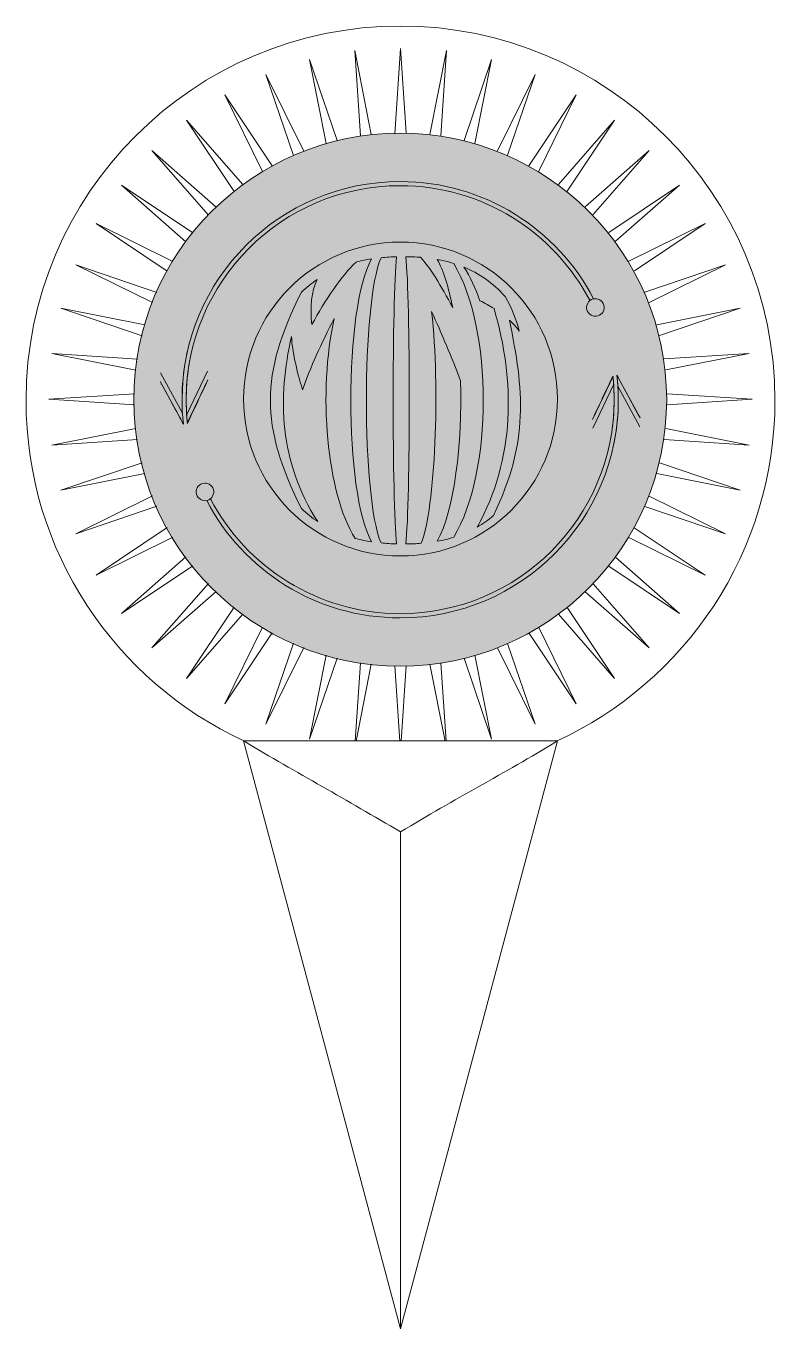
# Model space of a CAD drawing. Header units: inches. Extents: x 5.11 to 6.49, y -6.99 to -4.59.
import ezdxf

# ---------------------------------------------------------------- set-up
doc = ezdxf.new("R2010")
doc.units = ezdxf.units.IN
doc.header["$MEASUREMENT"] = 0
doc.layers.add('Layer 1', color=7, linetype='Continuous')

# ---------------------------------------------------------------- blocks, each defined once
blk = doc.blocks.new('block 3')
at = {"layer": 'Layer 1', "color": 35, "lineweight": 18, "true_color": 0xac7129}
for points in [[(5.7267, -4.7958), (5.7163, -4.6391), (5.7468, -4.7932)], [(5.7904, -4.7919), (5.8006, -4.6349), (5.811, -4.7905)], [(5.8546, -4.7932), (5.8851, -4.6391), (5.8747, -4.7956)], [(5.664, -4.8099), (5.6332, -4.6556), (5.6838, -4.8046)], [(5.9178, -4.8043), (5.9682, -4.6556), (5.9374, -4.8097)], [(5.6036, -4.8319), (5.553, -4.6827), (5.6225, -4.8239)], [(5.9791, -4.8237), (6.0484, -4.6827), (5.9977, -4.8315)], [(5.5467, -4.8615), (5.477, -4.7203), (5.5644, -4.8513)], [(6.037, -4.8508), (6.1242, -4.7203), (6.0549, -4.8608)], [(5.4942, -4.8983), (5.4067, -4.7673), (5.5106, -4.8857)], [(6.0912, -4.8852), (6.1947, -4.7673), (6.1075, -4.8976)], [(5.4472, -4.9417), (5.343, -4.823), (5.4615, -4.9271)], [(6.1404, -4.9264), (6.2584, -4.823), (6.155, -4.9409)], [(5.4057, -4.9908), (5.287, -4.8867), (5.4183, -4.9744)], [(6.1838, -4.9739), (6.3141, -4.8867), (6.1964, -4.9899)], [(5.3713, -5.0449), (5.2401, -4.9572), (5.3815, -5.0269)], [(6.2208, -5.0264), (6.3611, -4.9572), (6.231, -5.0441)], [(5.3442, -5.1027), (5.2028, -5.033), (5.352, -5.0839)], [(6.2504, -5.0834), (6.3986, -5.033), (6.2581, -5.1023)], [(5.3248, -5.1638), (5.1754, -5.1132), (5.3302, -5.1439)], [(6.2722, -5.1437), (6.4258, -5.1132), (6.2775, -5.1635)], [(5.3137, -5.227), (5.1589, -5.1962), (5.3164, -5.2067)], [(6.2862, -5.2064), (6.4425, -5.1962), (6.2889, -5.2268)], [(5.311, -5.291), (5.1533, -5.2808), (5.311, -5.2704)], [(6.2916, -5.2706), (6.4478, -5.2808), (6.2916, -5.291)], [(5.3164, -5.3549), (5.1589, -5.3653), (5.3137, -5.3346)], [(6.2889, -5.3348), (6.4425, -5.3653), (6.2862, -5.3549)], [(5.3302, -5.4174), (5.1754, -5.4482), (5.3248, -5.3975)], [(6.2775, -5.3978), (6.4258, -5.4482), (6.2722, -5.4176)], [(5.352, -5.4777), (5.2028, -5.5283), (5.3442, -5.4586)], [(6.2581, -5.4591), (6.3986, -5.5283), (6.2504, -5.478)], [(5.3815, -5.5346), (5.2401, -5.6044), (5.3713, -5.5167)], [(6.2308, -5.5174), (6.3611, -5.6044), (6.2208, -5.5351)], [(5.4183, -5.587), (5.287, -5.6747), (5.4057, -5.5707)], [(6.1964, -5.5715), (6.3141, -5.6747), (6.1838, -5.5877)], [(5.4615, -5.6344), (5.343, -5.7384), (5.4469, -5.6199)], [(6.155, -5.6206), (6.2584, -5.7384), (6.1404, -5.6349)], [(5.5106, -5.6759), (5.4067, -5.7943), (5.4942, -5.6633)], [(6.1075, -5.664), (6.1947, -5.7943), (6.0912, -5.6763)], [(5.5644, -5.7103), (5.477, -5.8413), (5.5467, -5.7001)], [(6.0549, -5.7008), (6.1242, -5.8413), (6.037, -5.7107)], [(5.6225, -5.7376), (5.553, -5.8788), (5.6036, -5.7296)], [(5.9977, -5.7301), (6.0484, -5.8788), (5.9791, -5.7379)], [(5.6838, -5.757), (5.6332, -5.906), (5.664, -5.7517)], [(5.9374, -5.7519), (5.9682, -5.906), (5.9178, -5.7573)], [(5.7267, -5.7657), (5.717, -5.9101)], [(5.7468, -5.7684), (5.7187, -5.9101)], [(5.7994, -5.9101), (5.7904, -5.7711)], [(5.811, -5.7711), (5.8018, -5.9101)], [(5.8827, -5.9101), (5.8546, -5.7684)], [(5.8844, -5.9101), (5.8749, -5.766)]]:
    blk.add_lwpolyline(points, dxfattribs=at)
blk = doc.blocks.new('block 4')
at = {"layer": 'Layer 1', "true_color": 0x753f0b}
h = blk.add_hatch(color=36, dxfattribs=at)
h.dxf.hatch_style = 2
edge = h.paths.add_edge_path()
edge.add_spline(control_points=[(5.6374, -5.1433), (5.6615, -5.0986), (5.6917, -5.0541), (5.7187, -5.0282), (5.7284, -5.0256), (5.738, -5.0237), (5.7473, -5.0223), (5.6963, -5.1124), (5.6963, -5.4529), (5.7473, -5.543), (5.7375, -5.5415), (5.7275, -5.5395), (5.7173, -5.5368), (5.6646, -5.4553), (5.6482, -5.2652), (5.6787, -5.1323), (5.6552, -5.1762), (5.6346, -5.223), (5.6203, -5.2631), (5.6084, -5.2246), (5.6018, -5.1927), (5.5999, -5.1651), (5.5743, -5.2779), (5.5768, -5.3956), (5.6484, -5.5059), (5.638, -5.499), (5.6278, -5.4909), (5.6181, -5.4818), (5.542, -5.3291), (5.542, -5.2362), (5.6181, -5.0835), (5.6273, -5.0748), (5.6371, -5.067), (5.647, -5.0603), (5.6365, -5.0827), (5.634, -5.1103), (5.6374, -5.1433)], knot_values=[0, 0, 0, 0, 1, 1, 1, 2, 2, 2, 3, 3, 3, 4, 4, 4, 5, 5, 5, 6, 6, 6, 7, 7, 7, 8, 8, 8, 9, 9, 9, 10, 10, 10, 11, 11, 11, 12, 12, 12, 12], degree=3, periodic=1)
h = blk.add_hatch(color=36, dxfattribs=at)
h.dxf.hatch_style = 2
edge = h.paths.add_edge_path()
edge.add_spline(control_points=[(5.7648, -5.0201), (5.7744, -5.0192), (5.7839, -5.0187), (5.7933, -5.0184), (5.785, -5.0945), (5.785, -5.4708), (5.7933, -5.5469), (5.7839, -5.5466), (5.7744, -5.5461), (5.7648, -5.5452), (5.7288, -5.4627), (5.7288, -5.1026), (5.7648, -5.0201)], knot_values=[0, 0, 0, 0, 1, 1, 1, 2, 2, 2, 3, 3, 3, 4, 4, 4, 4], degree=3, periodic=1)
h = blk.add_hatch(color=36, dxfattribs=at)
h.dxf.hatch_style = 2
edge = h.paths.add_edge_path()
edge.add_spline(control_points=[(5.8578, -5.1194), (5.8738, -5.2591), (5.8645, -5.4816), (5.8388, -5.5458), (5.8291, -5.5465), (5.8197, -5.5469), (5.8103, -5.547), (5.819, -5.4705), (5.819, -5.0948), (5.8103, -5.0183), (5.8193, -5.0184), (5.8283, -5.0187), (5.8375, -5.0194), (5.8541, -5.0375), (5.8756, -5.0717), (5.8966, -5.1121), (5.8894, -5.075), (5.8796, -5.0433), (5.8681, -5.0233), (5.8781, -5.0251), (5.8882, -5.0275), (5.8985, -5.0307), (5.971, -5.1496), (5.971, -5.4157), (5.8985, -5.5346), (5.8882, -5.5378), (5.8781, -5.5402), (5.8681, -5.542), (5.8987, -5.4878), (5.9154, -5.3608), (5.911, -5.2465), (5.8951, -5.2036), (5.8759, -5.1585), (5.8578, -5.1194)], knot_values=[0, 0, 0, 0, 1, 1, 1, 2, 2, 2, 3, 3, 3, 4, 4, 4, 5, 5, 5, 6, 6, 6, 7, 7, 7, 8, 8, 8, 9, 9, 9, 10, 10, 10, 11, 11, 11, 11], degree=3, periodic=1)
h = blk.add_hatch(color=36, dxfattribs=at)
h.dxf.hatch_style = 2
edge = h.paths.add_edge_path()
edge.add_spline(control_points=[(5.9932, -5.0918), (6.0055, -5.1129), (6.0138, -5.1346), (6.0191, -5.1551), (6.014, -5.1482), (6.0079, -5.1416), (6.0011, -5.1353), (6.0274, -5.2628), (6.0377, -5.3591), (5.9715, -5.4949), (5.962, -5.503), (5.952, -5.5099), (5.9418, -5.5158), (6.0117, -5.3905), (6.012, -5.2473), (5.9727, -5.1137), (5.9645, -5.1085), (5.9557, -5.1037), (5.9466, -5.0994), (5.9386, -5.0762), (5.9287, -5.0547), (5.917, -5.0373), (5.9438, -5.0483), (5.9712, -5.0663), (5.9932, -5.0918)], knot_values=[0, 0, 0, 0, 1, 1, 1, 2, 2, 2, 3, 3, 3, 4, 4, 4, 5, 5, 5, 6, 6, 6, 7, 7, 7, 8, 8, 8, 8], degree=3, periodic=1)
at = {"layer": 'Layer 1', "lineweight": 0}
for points, knots in [([(5.6374, -5.1433), (5.6615, -5.0986), (5.6917, -5.0541), (5.7187, -5.0282), (5.7284, -5.0256), (5.738, -5.0237), (5.7473, -5.0223), (5.6963, -5.1124), (5.6963, -5.4529), (5.7473, -5.543), (5.7375, -5.5415), (5.7275, -5.5395), (5.7173, -5.5368), (5.6646, -5.4553), (5.6482, -5.2652), (5.6787, -5.1323), (5.6552, -5.1762), (5.6346, -5.223), (5.6203, -5.2631), (5.6084, -5.2246), (5.6018, -5.1927), (5.5999, -5.1651), (5.5743, -5.2779), (5.5768, -5.3956), (5.6484, -5.5059), (5.638, -5.499), (5.6278, -5.4909), (5.6181, -5.4818), (5.542, -5.3291), (5.542, -5.2362), (5.6181, -5.0835), (5.6273, -5.0748), (5.6371, -5.067), (5.647, -5.0603), (5.6365, -5.0827), (5.634, -5.1103), (5.6374, -5.1433)], [0, 0, 0, 0, 1, 1, 1, 2, 2, 2, 3, 3, 3, 4, 4, 4, 5, 5, 5, 6, 6, 6, 7, 7, 7, 8, 8, 8, 9, 9, 9, 10, 10, 10, 11, 11, 11, 12, 12, 12, 12]), ([(5.7648, -5.0201), (5.7744, -5.0192), (5.7839, -5.0187), (5.7933, -5.0184), (5.785, -5.0945), (5.785, -5.4708), (5.7933, -5.5469), (5.7839, -5.5466), (5.7744, -5.5461), (5.7648, -5.5452), (5.7288, -5.4627), (5.7288, -5.1026), (5.7648, -5.0201)], [0, 0, 0, 0, 1, 1, 1, 2, 2, 2, 3, 3, 3, 4, 4, 4, 4]), ([(5.8578, -5.1194), (5.8738, -5.2591), (5.8645, -5.4816), (5.8388, -5.5458), (5.8291, -5.5465), (5.8197, -5.5469), (5.8103, -5.547), (5.819, -5.4705), (5.819, -5.0948), (5.8103, -5.0183), (5.8193, -5.0184), (5.8283, -5.0187), (5.8375, -5.0194), (5.8541, -5.0375), (5.8756, -5.0717), (5.8966, -5.1121), (5.8894, -5.075), (5.8796, -5.0433), (5.8681, -5.0233), (5.8781, -5.0251), (5.8882, -5.0275), (5.8985, -5.0307), (5.971, -5.1496), (5.971, -5.4157), (5.8985, -5.5346), (5.8882, -5.5378), (5.8781, -5.5402), (5.8681, -5.542), (5.8987, -5.4878), (5.9154, -5.3608), (5.911, -5.2465), (5.8951, -5.2036), (5.8759, -5.1585), (5.8578, -5.1194)], [0, 0, 0, 0, 1, 1, 1, 2, 2, 2, 3, 3, 3, 4, 4, 4, 5, 5, 5, 6, 6, 6, 7, 7, 7, 8, 8, 8, 9, 9, 9, 10, 10, 10, 11, 11, 11, 11]), ([(5.9932, -5.0918), (6.0055, -5.1129), (6.0138, -5.1346), (6.0191, -5.1551), (6.014, -5.1482), (6.0079, -5.1416), (6.0011, -5.1353), (6.0274, -5.2628), (6.0377, -5.3591), (5.9715, -5.4949), (5.962, -5.503), (5.952, -5.5099), (5.9418, -5.5158), (6.0117, -5.3905), (6.012, -5.2473), (5.9727, -5.1137), (5.9645, -5.1085), (5.9557, -5.1037), (5.9466, -5.0994), (5.9386, -5.0762), (5.9287, -5.0547), (5.917, -5.0373), (5.9438, -5.0483), (5.9712, -5.0663), (5.9932, -5.0918)], [0, 0, 0, 0, 1, 1, 1, 2, 2, 2, 3, 3, 3, 4, 4, 4, 5, 5, 5, 6, 6, 6, 7, 7, 7, 8, 8, 8, 8])]:
    blk.add_open_spline(points, degree=3, knots=knots, dxfattribs=at)
blk = doc.blocks.new('block 5')
at = {"layer": 'Layer 1', "color": 35, "lineweight": 18, "true_color": 0xac7129}
blk.add_lwpolyline([(5.8006, -6.9917), (5.5117, -5.9096), (6.0894, -5.9096), (5.8006, -6.9917)], dxfattribs=at)
blk.add_open_spline([(5.5117, -5.9096), (5.6113, -5.9687), (5.701, -6.0178), (5.8006, -6.077), (5.9017, -6.0152), (5.9883, -5.9713), (6.0894, -5.9096)], degree=3, knots=[0, 0, 0, 0, 1, 1, 1, 2, 2, 2, 2], dxfattribs=at)
blk = doc.blocks.new('block 6')
at = {"layer": 'Layer 1', "color": 35, "lineweight": 9, "true_color": 0xac7129}
for points in [[(5.4009, -5.3263), (5.3583, -5.2478)], [(5.3991, -5.3062), (5.3587, -5.2318)], [(5.4071, -5.3089), (5.4451, -5.2292)], [(5.4081, -5.3249), (5.4461, -5.2452)], [(6.1918, -5.238), (6.1538, -5.3178)], [(6.199, -5.2366), (6.2416, -5.3151)], [(6.1929, -5.254), (6.1548, -5.3338)], [(6.2009, -5.2568), (6.2412, -5.3312)], [(6.2009, -5.2568), (6.2009, -5.2568)]]:
    blk.add_lwpolyline(points, dxfattribs=at)
for points, knots in [([(5.3985, -5.2815), (5.3985, -5.0597), (5.5782, -4.88), (5.8, -4.88), (5.9548, -4.88), (6.0891, -4.9676), (6.1561, -5.0959)], [0, 0, 0, 0, 1, 1, 1, 2, 2, 2, 2]), ([(5.4085, -5.3249), (5.4069, -5.3106), (5.4061, -5.2961), (5.4061, -5.2815), (5.4061, -5.0639), (5.5825, -4.8876), (5.8, -4.8876), (5.9518, -4.8876), (6.0836, -4.9736), (6.1494, -5.0995)], [0, 0, 0, 0, 1, 1, 1, 2, 2, 2, 3, 3, 3, 3]), ([(6.1736, -5.1044), (6.1777, -5.1123), (6.1746, -5.122), (6.1666, -5.1261), (6.1587, -5.1302), (6.1489, -5.127), (6.1449, -5.1191), (6.1408, -5.1111), (6.1439, -5.1014), (6.1519, -5.0973), (6.1598, -5.0933), (6.1696, -5.0964), (6.1736, -5.1044)], [0, 0, 0, 0, 1, 1, 1, 2, 2, 2, 3, 3, 3, 4, 4, 4, 4]), ([(5.3583, -5.2482), (5.3729, -5.275), (5.3948, -5.3155), (5.4009, -5.3267), (5.3979, -5.2961), (5.3955, -5.2491), (5.4082, -5.1935)], [0, 0, 0, 0, 1, 1, 1, 2, 2, 2, 2]), ([(5.4461, -5.2452), (5.4336, -5.2718), (5.421, -5.2984), (5.4085, -5.325), (5.4028, -5.275), (5.4084, -5.2304), (5.4134, -5.2056)], [0, 0, 0, 0, 1, 1, 1, 2, 2, 2, 2]), ([(6.199, -5.2366), (6.2006, -5.2513), (6.2015, -5.2663), (6.2015, -5.2815), (6.2015, -5.5032), (6.0217, -5.683), (5.8, -5.683), (5.6452, -5.683), (5.5108, -5.5954), (5.4438, -5.467)], [0, 0, 0, 0, 1, 1, 1, 2, 2, 2, 3, 3, 3, 3]), ([(6.1915, -5.238), (6.193, -5.2523), (6.1938, -5.2668), (6.1938, -5.2815), (6.1938, -5.499), (6.0175, -5.6753), (5.8, -5.6753), (5.6483, -5.6753), (5.5166, -5.5895), (5.4508, -5.4638)], [0, 0, 0, 0, 1, 1, 1, 2, 2, 2, 3, 3, 3, 3]), ([(6.1538, -5.3178), (6.1663, -5.2911), (6.1789, -5.2645), (6.1914, -5.2379), (6.1971, -5.2879), (6.1915, -5.3325), (6.1865, -5.3573)], [0, 0, 0, 0, 1, 1, 1, 2, 2, 2, 2]), ([(6.2416, -5.3151), (6.227, -5.2883), (6.2051, -5.2479), (6.199, -5.2366), (6.2021, -5.2672), (6.2044, -5.3143), (6.1917, -5.3698)], [0, 0, 0, 0, 1, 1, 1, 2, 2, 2, 2]), ([(5.4263, -5.4586), (5.4222, -5.4506), (5.4254, -5.4409), (5.4333, -5.4368), (5.4413, -5.4328), (5.451, -5.4359), (5.4551, -5.4438), (5.4591, -5.4518), (5.456, -5.4615), (5.448, -5.4656), (5.4401, -5.4697), (5.4304, -5.4665), (5.4263, -5.4586)], [0, 0, 0, 0, 1, 1, 1, 2, 2, 2, 3, 3, 3, 4, 4, 4, 4])]:
    blk.add_open_spline(points, degree=3, knots=knots, dxfattribs=at)
blk = doc.blocks.new('block 2')
at = {"layer": 'Layer 1', "true_color": 0xac7129}
h = blk.add_hatch(color=35, dxfattribs=at)
h.dxf.hatch_style = 2
edge = h.paths.add_edge_path()
edge.add_spline(control_points=[(6.2905, -5.2815), (6.2905, -5.5524), (6.0709, -5.772), (5.8, -5.772), (5.5291, -5.772), (5.3095, -5.5524), (5.3095, -5.2815), (5.3095, -5.0106), (5.5291, -4.791), (5.8, -4.791), (6.0709, -4.791), (6.2905, -5.0106), (6.2905, -5.2815)], knot_values=[0, 0, 0, 0, 1, 1, 1, 2, 2, 2, 3, 3, 3, 4, 4, 4, 4], degree=3, periodic=1)
at = {"layer": 'Layer 1', "color": 35, "lineweight": 18, "true_color": 0xac7129}
for points in [[(5.4467, -5.2513), (5.4467, -5.2513)], [(5.3589, -5.254), (5.3589, -5.254)], [(5.4016, -5.3325), (5.4016, -5.3325)], [(5.4087, -5.3311), (5.4087, -5.3311)], [(5.2746, -5.5617), (5.2746, -5.5617)], [(5.8006, -6.077), (5.8006, -6.9917)]]:
    blk.add_lwpolyline(points, dxfattribs=at)
for points in [[(5.5124, -5.9093), (5.2757, -5.8002), (5.1113, -5.5608), (5.1113, -5.2831), (5.1113, -4.9024), (5.4199, -4.5938), (5.8006, -4.5938), (6.1812, -4.5938), (6.4898, -4.9024), (6.4898, -5.2831), (6.4898, -5.5613), (6.325, -5.801), (6.0876, -5.9099)], [(6.0894, -5.2803), (6.0894, -5.4398), (5.9601, -5.5691), (5.8006, -5.5691), (5.641, -5.5691), (5.5117, -5.4398), (5.5117, -5.2803), (5.5117, -5.1207), (5.641, -4.9914), (5.8006, -4.9914), (5.9601, -4.9914), (6.0894, -5.1207), (6.0894, -5.2803)]]:
    blk.add_open_spline(points, degree=3, knots=[0, 0, 0, 0, 1, 1, 1, 2, 2, 2, 3, 3, 3, 4, 4, 4, 4], dxfattribs=at)
at = {"layer": 'Layer 1', "lineweight": 0}
blk.add_open_spline([(6.2905, -5.2815), (6.2905, -5.5524), (6.0709, -5.772), (5.8, -5.772), (5.5291, -5.772), (5.3095, -5.5524), (5.3095, -5.2815), (5.3095, -5.0106), (5.5291, -4.791), (5.8, -4.791), (6.0709, -4.791), (6.2905, -5.0106), (6.2905, -5.2815)], degree=3, knots=[0, 0, 0, 0, 1, 1, 1, 2, 2, 2, 3, 3, 3, 4, 4, 4, 4], dxfattribs=at)
at = {"layer": 'Layer 1'}
for name in ['block 3', 'block 6', 'block 4', 'block 5']:
    blk.add_blockref(name, (0, 0), dxfattribs=at)

msp = doc.modelspace()

# ---------------------------------------------------------------- block references
at = {"layer": 'Layer 1'}
msp.add_blockref('block 2', (0, 0), dxfattribs=at)

doc.saveas('drawing.dxf')
